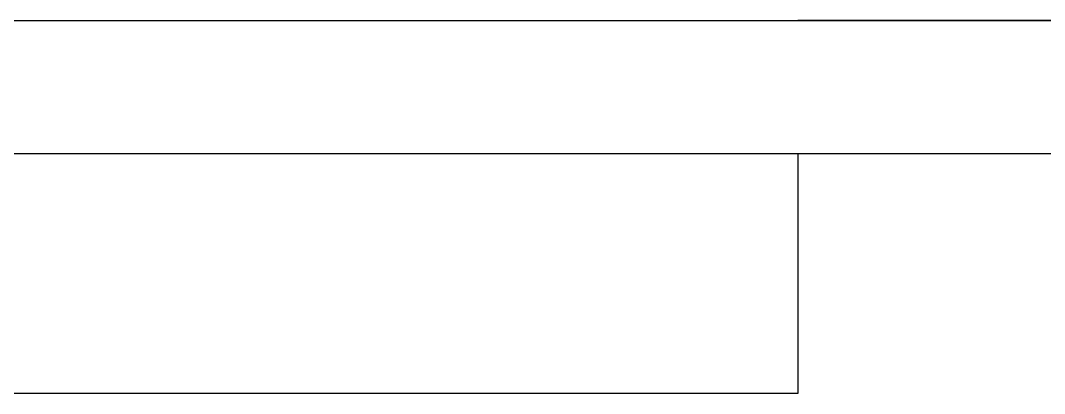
# Model space of a CAD drawing. Header units: millimetres. Extents: x 285 to 2285, y 238 to 2522.
# Drawn here: x 484.6 to 740.8, y 1714.9 to 1808.3 of the extents above; entities that cross this region are included whole.
import ezdxf

# ---------------------------------------------------------------- set-up
doc = ezdxf.new("R2010")
doc.units = ezdxf.units.MM
doc.layers.add('Wall', color=43, linetype='Continuous')

msp = doc.modelspace()

# ---------------------------------------------------------------- linework, layer by layer
at = {"layer": 'Wall'}
for p, q in [((391.2, 1808.29), (1169.05, 1808.29)), ((1169.05, 1808.29), (679.04, 1808.29)), ((1089.18, 1774.85), (421.2, 1774.85)), ((1089.18, 1774.85), (679.04, 1774.85)), ((679.04, 1774.85), (679.04, 1714.85)), ((679.04, 1714.85), (481.2, 1714.85))]:
    msp.add_line(p, q, dxfattribs=at)

doc.saveas('drawing.dxf')
